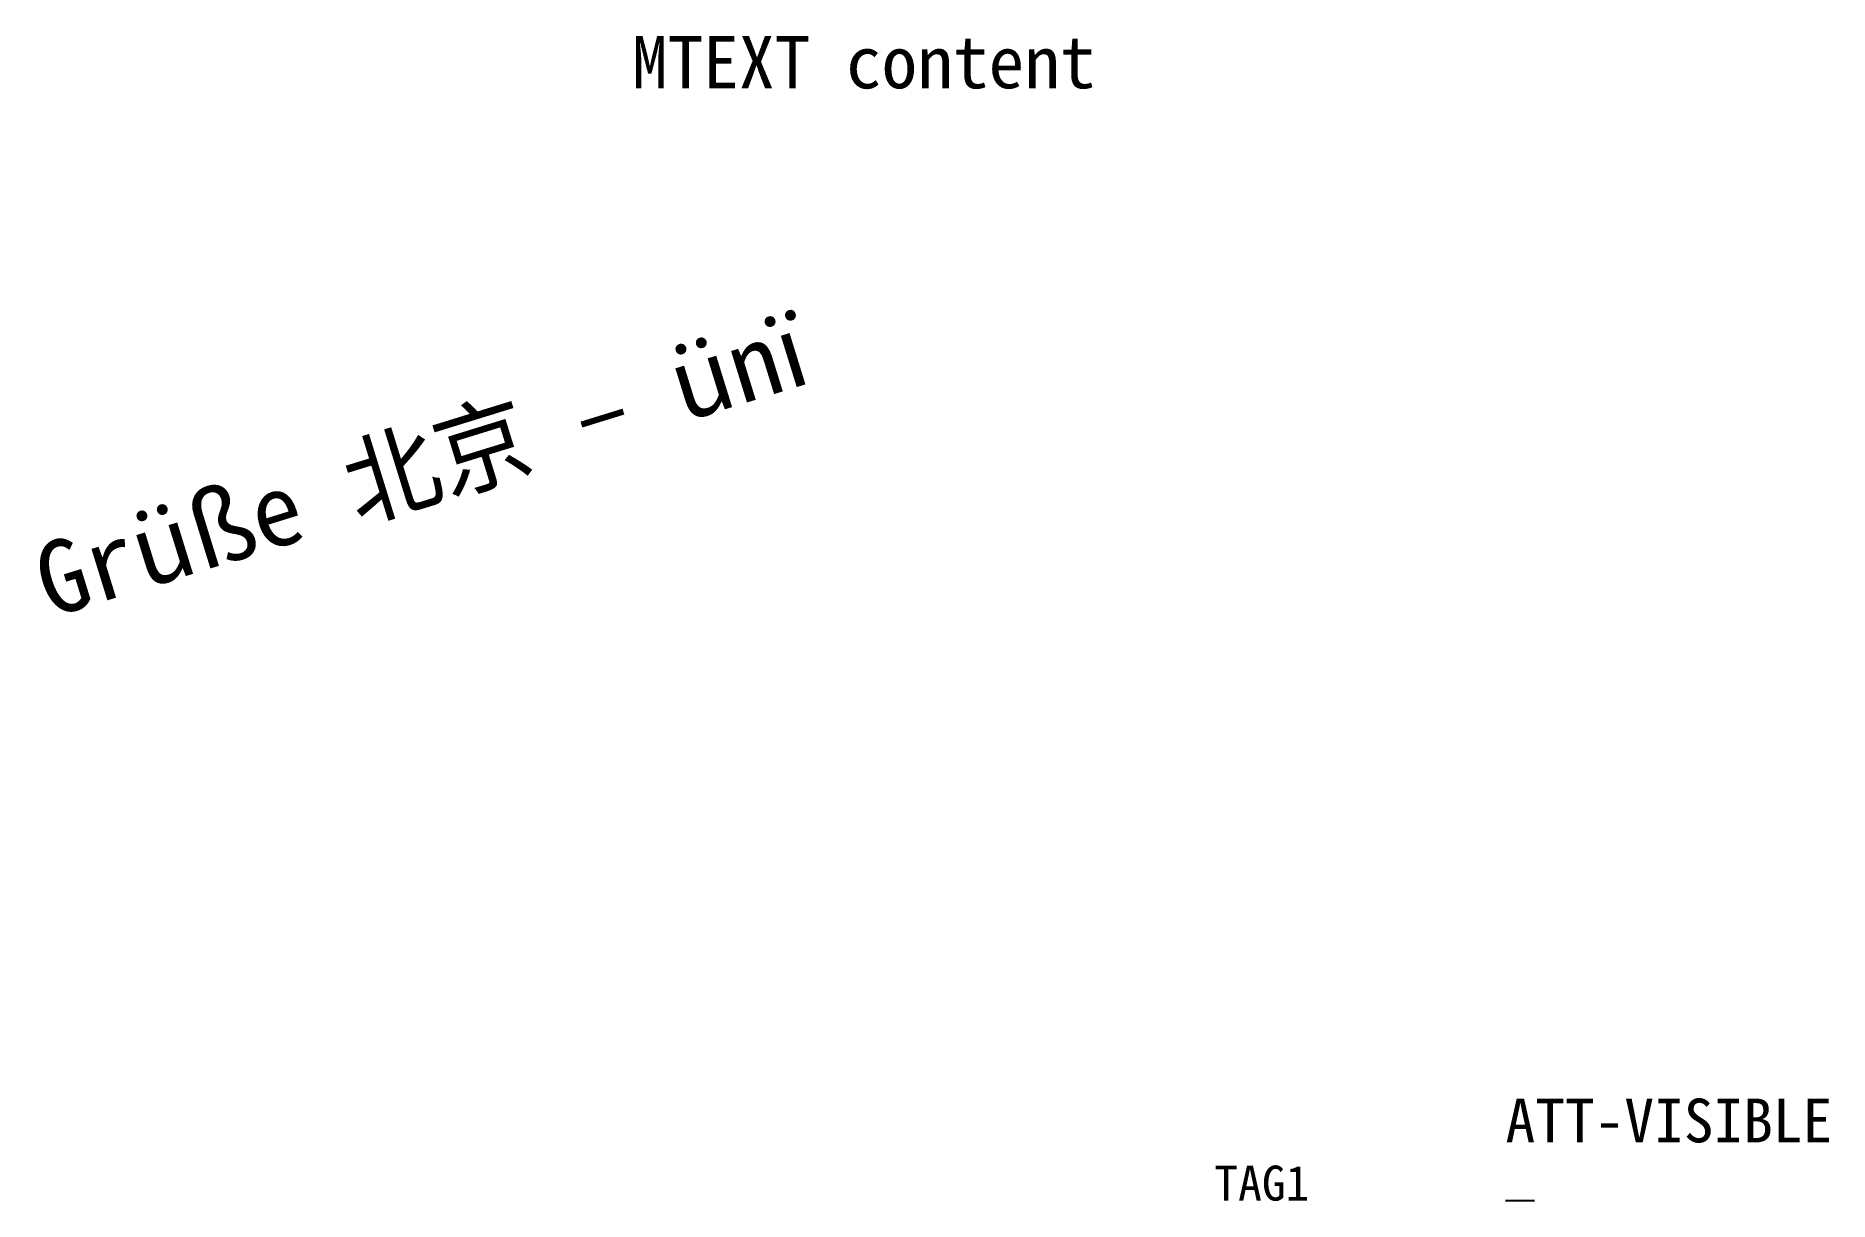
# Model space of a CAD drawing. Extents: x 9.5 to 71.1, y 0 to 40.
import ezdxf

# ---------------------------------------------------------------- set-up
doc = ezdxf.new("R2010")
doc.units = 0
doc.layers.add('GEN', color=7, linetype='Continuous')

# ---------------------------------------------------------------- blocks, each defined once
blk = doc.blocks.new('GEN_ATT_BLK')
blk.add_line((0, 0), (1, 0))

msp = doc.modelspace()

# ---------------------------------------------------------------- block references
at = {"layer": 'GEN'}
ref = msp.add_blockref('GEN_ATT_BLK', (60, 0), dxfattribs=at)
ref.add_attrib('T', 'ATT-VISIBLE', (60, 2), dxfattribs={"layer": '0', "height": 1.5})

# ---------------------------------------------------------------- texts
msp.add_text('Grüße 北京 – ünï', height=2.5, rotation=17.18873, dxfattribs=at).set_placement((10, 20))
at = {"layer": 'GEN', "insert": (30, 40), "char_height": 1.8, "attachment_point": 1}
msp.add_mtext('MTEXT content', dxfattribs=at)
at = {"layer": 'GEN'}
msp.add_attdef('TAG1', (50, 0), 'ATTDEF-VALUE', height=1.2, dxfattribs=at)

doc.saveas('drawing.dxf')
